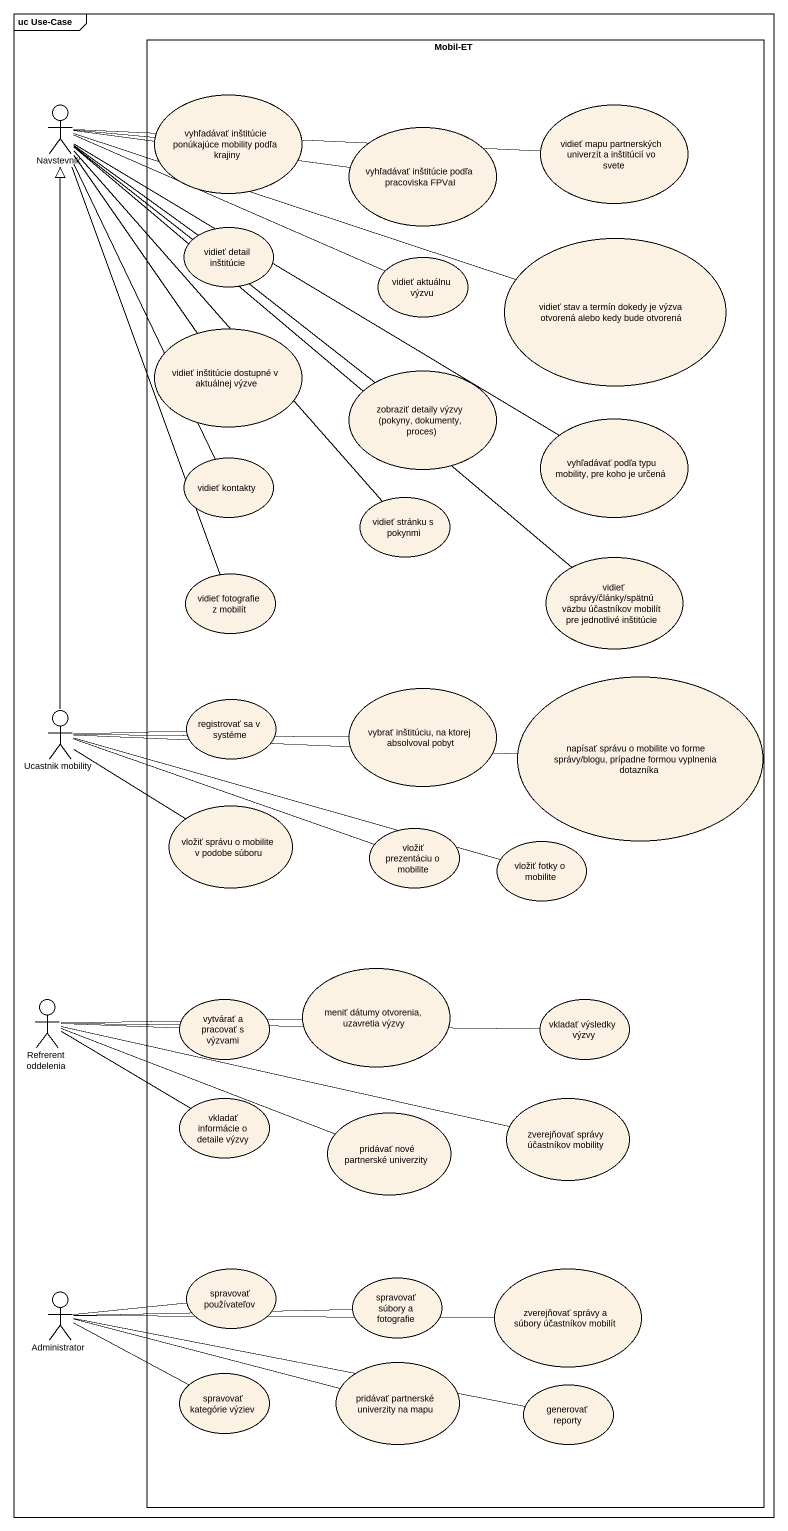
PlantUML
@startuml
mainframe uc Use-Case
rectangle "Mobil-ET" as Mobil_ET {
  usecase "vyhľadávať inštitúcie ponúkajúce mobility podľa krajiny" as vyhľadávať_inštitúcie
  usecase "vidieť mapu partnerských univerzít a inštitúcií vo svete" as vidieť_mapu_partnerských
  usecase "vyhľadávať inštitúcie podľa pracoviska FPVaI" as vyhľadávať_inštitúcie_podľa
  usecase "vidieť detail inštitúcie" as vidieť_detail_inštitúcie
  usecase "vidieť stav a termín dokedy je výzva otvorená alebo kedy bude otvorená" as vidieť_stav_a_termín_dokedy
  usecase "vidieť aktuálnu výzvu" as vidieť_aktuálnu_výzvu
  usecase "vidieť inštitúcie dostupné v aktuálnej výzve" as vidieť_inštitúcie_dostupné
  usecase "zobraziť detaily výzvy (pokyny, dokumenty, proces)" as zobraziť_detaily_výzvy
  usecase "vyhľadávať podľa typu mobility, pre koho je určená" as vyhľadávať_podľa_typu
  usecase "vidieť kontakty" as vidieť_kontakty
  usecase "vidieť stránku s pokynmi" as vidieť_stránku_s_pokynmi
  usecase "vidieť fotografie z mobilít" as vidieť_fotografie_z_mobilít
  usecase "vidieť správy/články/spätnú väzbu účastníkov mobilít pre jednotlivé inštitúcie" as vidieť_správy_články_spätnú
  usecase "registrovať sa v systéme" as registrovať_sa_v_systéme
  usecase "vybrať inštitúciu, na ktorej absolvoval pobyt" as vybrať_inštitúciu_na_ktorej
  usecase "napísať správu o mobilite vo forme správy/blogu, prípadne formou vyplnenia dotazníka" as napísať_správu_o_mobilite
  usecase "vložiť správu o mobilite v podobe súboru" as vložiť_správu_o_mobilite_v
  usecase "vložiť prezentáciu o mobilite" as vložiť_prezentáciu_o
  usecase "vložiť fotky o mobilite" as vložiť_fotky_o_mobilite
  usecase "meniť dátumy otvorenia, uzavretia výzvy" as meniť_dátumy_otvorenia
  usecase "vytvárať a pracovať s výzvami" as vytvárať_a_pracovať_s
  usecase "vkladať výsledky výzvy" as vkladať_výsledky_výzvy
  usecase "vkladať informácie o detaile výzvy" as vkladať_informácie_o
  usecase "pridávať nové partnerské univerzity" as pridávať_nové_partnerské
  usecase "zverejňovať správy účastníkov mobility" as zverejňovať_správy
  usecase "spravovať používateľov" as spravovať_používateľov
  usecase "spravovať súbory a fotografie" as spravovať_súbory_a
  usecase "zverejňovať správy a súbory účastníkov mobilít" as zverejňovať_správy_a_súbory
  usecase "spravovať kategórie výziev" as spravovať_kategórie_výziev
  usecase "pridávať partnerské univerzity na mapu" as pridávať_partnerské
  usecase "generovať reporty" as generovať_reporty
}
actor Navstevnik
actor "Ucastnik mobility" as Ucastnik_mobility
actor "Refrerent oddelenia" as Refrerent_oddelenia
actor Administrator
Navstevnik -right- vyhľadávať_inštitúcie
Navstevnik -right- vidieť_mapu_partnerských
Navstevnik -right- vyhľadávať_inštitúcie_podľa
Navstevnik -- vidieť_detail_inštitúcie
Navstevnik -right- vidieť_stav_a_termín_dokedy
Navstevnik -right- vidieť_aktuálnu_výzvu
Navstevnik -- vidieť_inštitúcie_dostupné
Navstevnik -- zobraziť_detaily_výzvy
Navstevnik -right- vyhľadávať_podľa_typu
Navstevnik -- vidieť_kontakty
Navstevnik -- vidieť_stránku_s_pokynmi
Navstevnik -- vidieť_fotografie_z_mobilít
Navstevnik -- vidieť_správy_články_spätnú
Ucastnik_mobility -up-|> Navstevnik
Ucastnik_mobility -right- registrovať_sa_v_systéme
Ucastnik_mobility -right- vybrať_inštitúciu_na_ktorej
Ucastnik_mobility -right- napísať_správu_o_mobilite
Ucastnik_mobility -right- vložiť_správu_o_mobilite_v
Ucastnik_mobility -right- vložiť_prezentáciu_o
Ucastnik_mobility -right- vložiť_fotky_o_mobilite
Refrerent_oddelenia -right- meniť_dátumy_otvorenia
Refrerent_oddelenia -right- vytvárať_a_pracovať_s
Refrerent_oddelenia -right- vkladať_výsledky_výzvy
Refrerent_oddelenia -right- vkladať_informácie_o
Refrerent_oddelenia -right- pridávať_nové_partnerské
Refrerent_oddelenia -right- zverejňovať_správy
Administrator -right- spravovať_používateľov
Administrator -right- spravovať_súbory_a
Administrator -right- zverejňovať_správy_a_súbory
Administrator -right- spravovať_kategórie_výziev
Administrator -right- pridávať_partnerské
Administrator -right- generovať_reporty
@enduml
